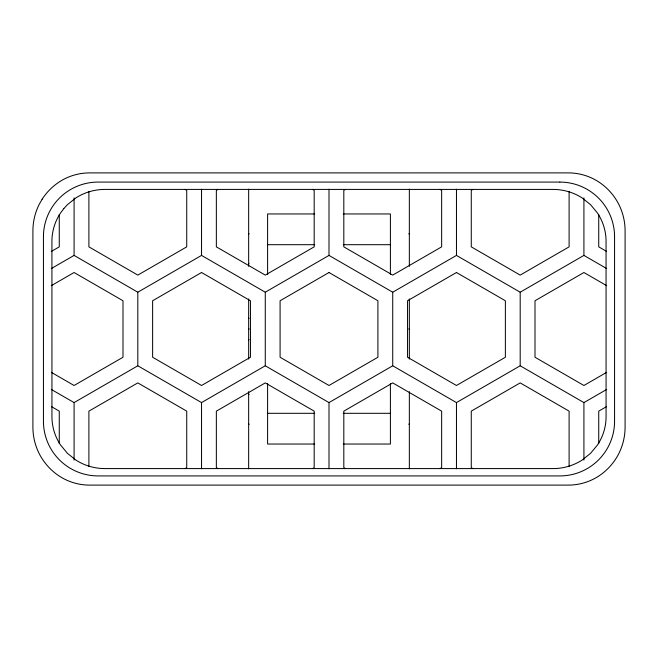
<?xml version="1.0" encoding="UTF-8"?>
<svg xmlns="http://www.w3.org/2000/svg" width="658" height="658" viewBox="0 0 658 658"><rect width="100%" height="100%" fill="white"/><g stroke="black" fill="none" stroke-linecap="round" stroke-linejoin="round"><path stroke-width="0.99" d="M51.349 251.43L59.269 246.857L59.269 214.467M51.316 268.554L74.083 255.411L137.81 292.21L137.81 365.79L201.537 402.589L265.273 365.79L329 402.589L392.727 365.79L456.463 402.589L520.19 365.79L520.19 292.21L583.917 255.411L583.917 197.91M51.316 285.662L74.083 272.511L122.997 300.755L122.997 357.245L74.083 385.489L51.316 372.338M218.045 189.397L216.35 190.376L216.35 246.857L265.273 275.102L314.187 246.857L314.187 190.376L312.501 189.397M137.81 292.21L201.537 255.411L265.273 292.21L265.273 365.79M345.499 189.397L343.813 190.376L343.813 246.857L392.727 275.102L441.65 246.857L441.65 190.376L439.955 189.397M74.083 460.09L74.083 402.589L137.81 365.79M265.273 292.21L329 255.411L392.727 292.21L392.727 365.79M472.962 189.397L471.268 190.376L471.268 246.857L520.19 275.102L569.104 246.857L569.104 191.404M392.727 292.21L456.463 255.411L520.19 292.21M185.038 468.603L186.732 467.624L186.732 411.143L137.81 382.898L88.896 411.143L88.896 466.596M312.501 468.603L314.187 467.624L314.187 411.143L265.273 382.898L216.35 411.143L216.35 467.624L218.045 468.603M439.955 468.603L441.65 467.624L441.65 411.143L392.727 382.898L343.813 411.143L343.813 467.624L345.499 468.603M606.684 372.338L583.917 385.489L535.003 357.245L535.003 300.755L583.917 272.511L606.684 285.662M520.19 365.79L583.917 402.589L606.684 389.446M606.651 406.57L598.731 411.143L598.731 443.533M314.672 213.957L267.6 213.957L267.6 274.509M343.328 213.957L390.4 213.957L390.4 274.509M248.658 233.812L249.234 233.812M408.766 233.812L409.342 233.812M267.6 244.694L314.672 244.694M343.328 244.694L390.4 244.694M248.658 329L249.234 329M408.766 329L409.342 329M267.6 413.306L314.672 413.306M343.328 413.306L390.4 413.306M248.658 424.188L249.234 424.188M408.766 424.188L409.342 424.188M314.672 444.043L267.6 444.043L267.6 383.491M343.328 444.043L390.4 444.043L390.4 383.491M606.651 251.43L598.731 246.857L598.731 214.467M583.917 255.411L606.684 268.554M185.038 189.397L186.732 190.376L186.732 246.857L137.81 275.102L88.896 246.857L88.896 191.404M472.962 468.603L471.268 467.624L471.268 411.143L520.19 382.898L569.104 411.143L569.104 466.596M51.316 389.446L74.083 402.589M51.349 406.57L59.269 411.143L59.269 443.533M583.917 402.589L583.917 460.09M456.463 189.208L456.463 255.411M456.463 402.589L456.463 468.792M409.342 189.142L409.342 266.35M409.342 298.88L409.342 359.12M409.342 391.65L409.342 468.858M329 189.208L329 255.411M329 402.589L329 468.792M248.658 189.142L248.658 266.35M248.658 298.88L248.658 359.12M248.658 391.65L248.658 468.858M201.537 189.208L201.537 255.411M201.537 402.589L201.537 468.792M74.083 197.91L74.083 255.411M248.963 394.578A12.42 6.21 80 0 1 248.658 394.191M248.658 318.143A12.42 6.21 -90 0 1 249.02 318.579M249.02 339.421A12.42 6.21 -90 0 1 248.658 339.857M248.658 263.809A12.42 6.21 -80 0 1 248.963 263.422M42.145 199.201L39.233 204.309A59.253 59.253 0 0 0 32.908 230.991L32.9 427.009A59.253 59.253 0 0 0 39.225 453.699C44.596 464.211 53.133 473.044 63.555 478.613A55.593 55.593 0 0 0 89.595 485.11L568.405 485.102A55.593 55.593 0 0 0 594.445 478.613C604.866 473.053 613.412 464.211 618.767 453.691A59.253 59.253 0 0 0 625.092 427.009L625.1 230.991A59.253 59.253 0 0 0 618.775 204.301C613.404 193.789 604.866 184.956 594.445 179.387A55.593 55.593 0 0 0 568.405 172.889L89.595 172.898A55.593 55.593 0 0 0 63.555 179.387C54.877 184.043 47.483 190.935 42.145 199.201M63.801 208.619L60.585 212.929A51.176 51.176 0 0 0 51.924 241.363L51.941 416.637A51.176 51.176 0 0 0 60.594 445.063L67.478 453.37L75.958 460.123A53.857 53.857 0 0 0 104.984 468.578L553.016 468.586A53.857 53.857 0 0 0 582.05 460.131L590.522 453.37L597.415 445.071A51.176 51.176 0 0 0 606.076 416.637L606.059 241.363A51.176 51.176 0 0 0 597.406 212.937L590.522 204.63L582.042 197.877A53.857 53.857 0 0 0 553.016 189.422L104.984 189.414A53.857 53.857 0 0 0 75.95 197.869L67.478 204.63L63.801 208.619M201.537 272.511L152.623 300.755L152.623 357.245L201.537 385.489L250.459 357.245L250.459 300.755L201.537 272.511M329 272.511L280.086 300.755L280.086 357.245L329 385.489L377.914 357.245L377.914 300.755L329 272.511M456.463 272.511L407.541 300.755L407.541 357.245L456.463 385.489L505.377 357.245L505.377 300.755L456.463 272.511M559.892 182.077L98.108 182.077A54.68 54.68 0 0 0 43.436 236.757L43.436 421.243A54.68 54.68 0 0 0 98.108 475.923L559.892 475.923A54.68 54.68 0 0 0 614.564 421.243L614.564 236.757A54.68 54.68 0 0 0 559.892 182.077"/></g></svg>
